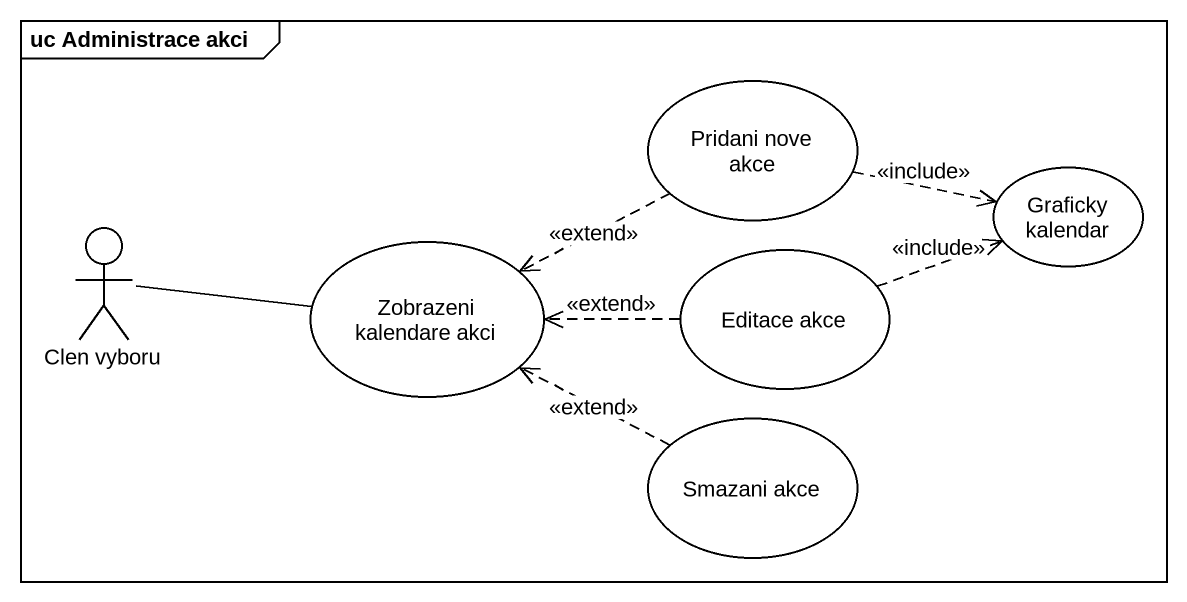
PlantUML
@startuml
mainframe uc Administrace akci
usecase "Pridani nove akce" as Pridani_nove_akce
actor "Clen vyboru" as Clen_vyboru
usecase "Zobrazeni kalendare akci" as Zobrazeni_kalendare_akci
usecase "Graficky kalendar" as Graficky_kalendar
usecase "Editace akce" as Editace_akce
usecase "Smazani akce" as Smazani_akce
Pridani_nove_akce .left.> Zobrazeni_kalendare_akci : <<extend>>
Pridani_nove_akce .right.> Graficky_kalendar : <<include>>
Clen_vyboru -right- Zobrazeni_kalendare_akci
Editace_akce .left.> Zobrazeni_kalendare_akci : <<extend>>
Editace_akce .right.> Graficky_kalendar : <<include>>
Smazani_akce .left.> Zobrazeni_kalendare_akci : <<extend>>
@enduml
